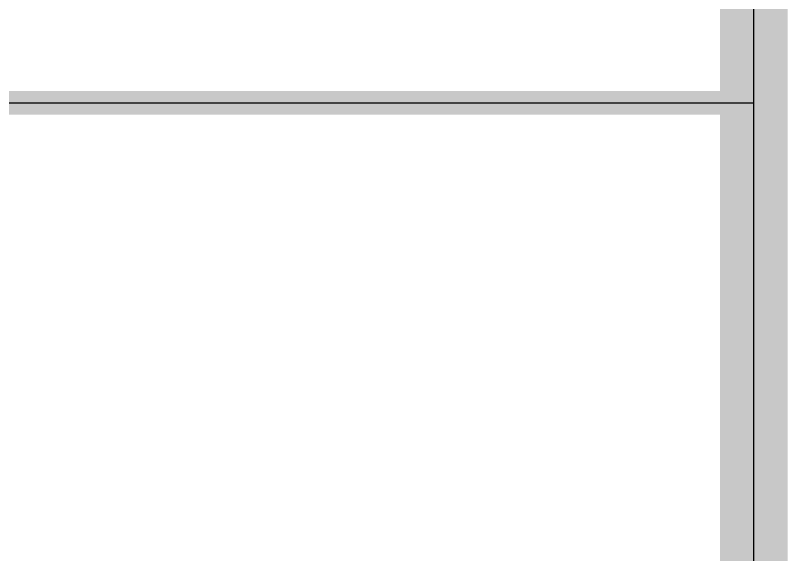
# Model space of a CAD drawing. Extents: x -9422388 to 15610651, y -1992469 to 953794.
# Drawn here: x -2515666 to -2514524, y -295857 to -295060 of the extents above; entities that cross this region are included whole.
import ezdxf

# ---------------------------------------------------------------- set-up
doc = ezdxf.new("R2010")
doc.units = 0
doc.header["$LTSCALE"] = 1000
doc.layers.add('PUB_TITLE', color=4, linetype='Continuous')

# ---------------------------------------------------------------- blocks, each defined once
blk = doc.blocks.new('TQ')
at = {"layer": 'PUB_TITLE'}
blk.add_line((1746756.07552723, -794298.3276550305), (1750935.587058955, -794298.3276550305), dxfattribs=at)
blk.add_lwpolyline([(1746756.07552723, -798756.4732888706), (1750935.587058955, -798756.4732888706), (1750935.587058955, -758772.4796353674), (1746756.07552723, -758772.4796353674)], close=True, dxfattribs=at)
blk.add_lwpolyline([(1746756.07552723, -790397.4502254205), (1746756.07552723, -798756.4732888706), (1750935.587058955, -798756.4732888706), (1750935.587058955, -790397.4502254205)], dxfattribs=at)
at = {"layer": 'PUB_TITLE', "const_width": 24.38048393506293}
blk.add_lwpolyline([(1746756.07552723, -794298.3276550305), (1750935.587058955, -794298.3276550305)], dxfattribs=at)
blk = doc.blocks.new('图签')
at = {"xscale": 1.43572, "yscale": 1.43572, "zscale": 1.43572}
blk.add_blockref('TQ', (-231624.4313829567, 689572.6748666789), dxfattribs=at)

msp = doc.modelspace()

# ---------------------------------------------------------------- linework, layer by layer
at = {"layer": 'PUB_TITLE', "const_width": 100}
msp.add_lwpolyline([(-2595174.256918949, -301583.9691871742), (-2514574.256918949, -301583.9691871742), (-2514574.256918949, -244183.9691871742), (-2595174.256918949, -244183.9691871742)], close=True, dxfattribs=at)

# ---------------------------------------------------------------- block references
msp.add_blockref('图签', (-4796803.066588275, 155628.1804082366))

doc.saveas('drawing.dxf')
